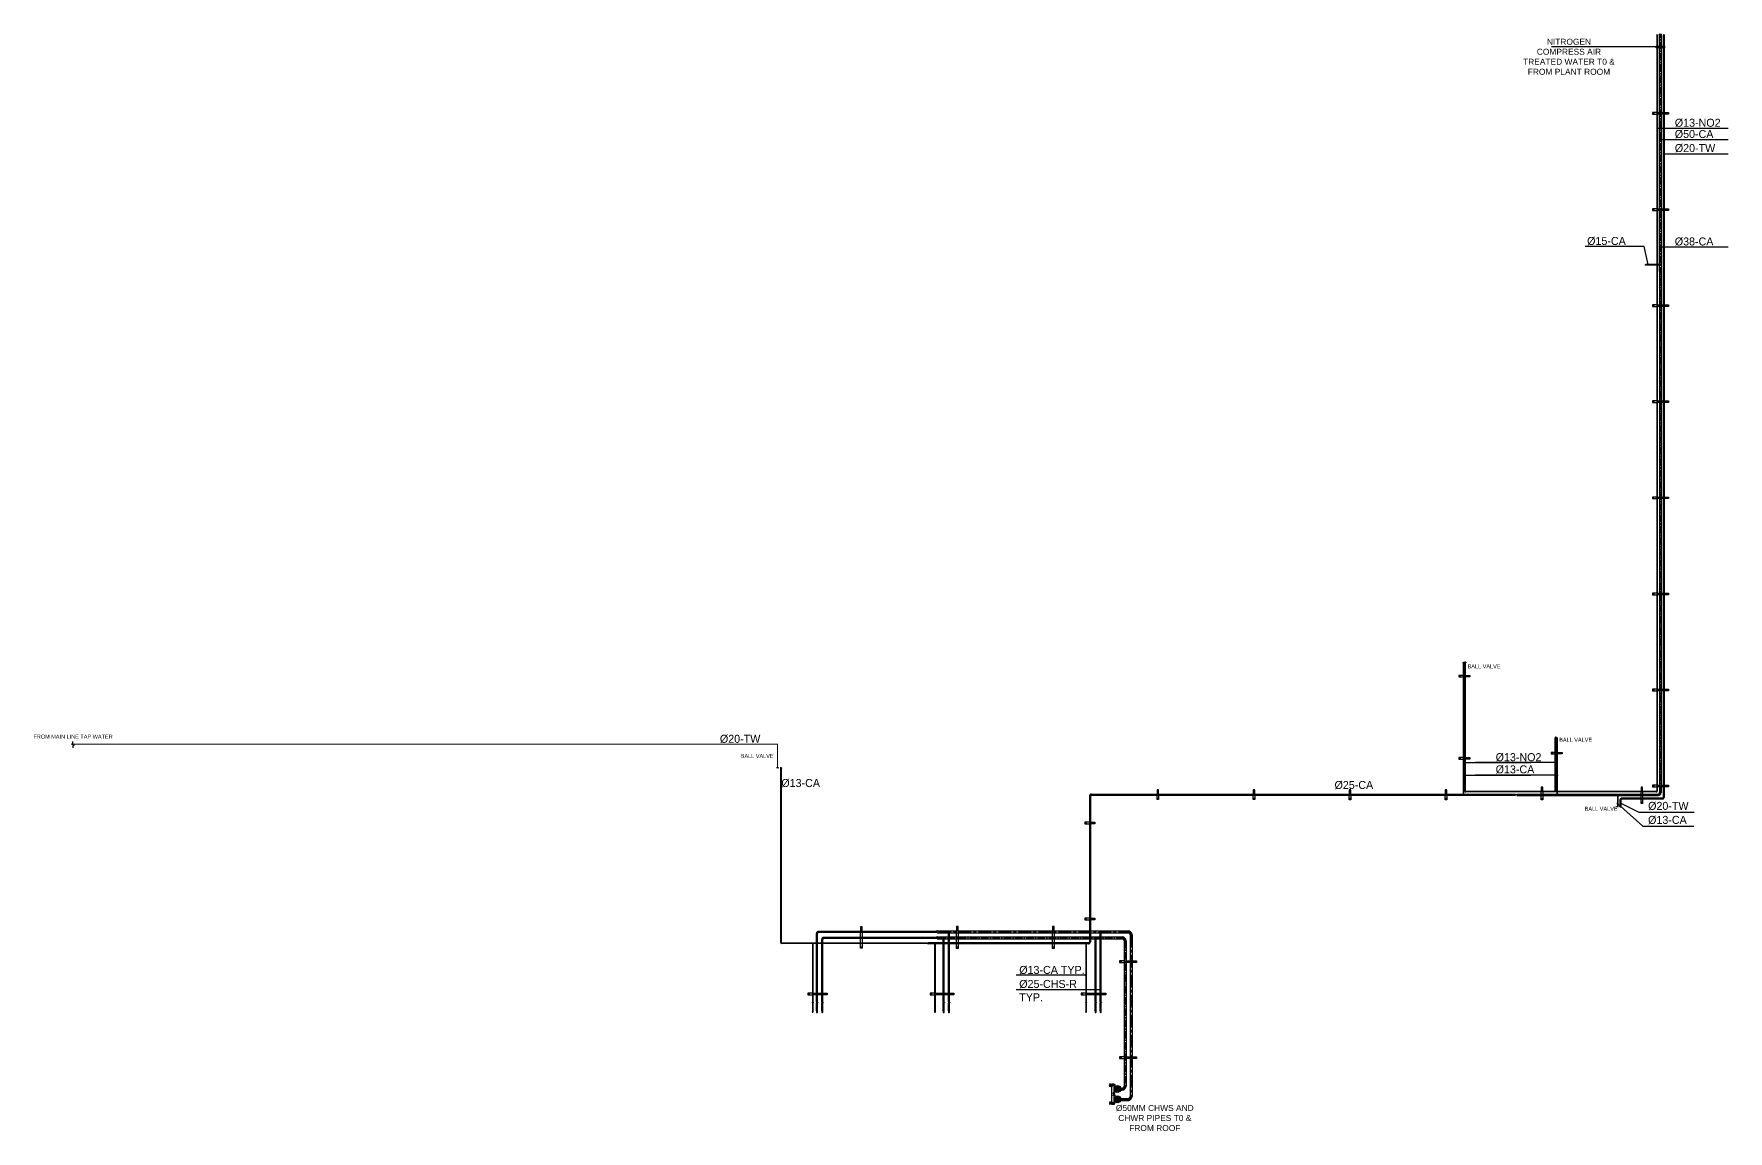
# Model space of a CAD drawing. Header units: millimetres. Extents: x -1842 to 244625, y -263378 to 66870.
# Drawn here: x -1842 to 40495, y 39468 to 66870 of the extents above; entities that cross this region are included whole.
import ezdxf

# ---------------------------------------------------------------- set-up
doc = ezdxf.new("R2010")
doc.units = ezdxf.units.MM
doc.header["$LTSCALE"] = 250
doc.header["$MEASUREMENT"] = 0
for name, pattern in [('CENTER', [2, 1.25, -0.25, 0.25, -0.25]), ('CENTER2', [1.125, 0.75, -0.125, 0.125, -0.125]), ('PAI Hidden', [0.058594, 0.035156, -0.023438])]:
    doc.linetypes.add(name, pattern=pattern)
for name, color, linetype in [('AC-TEXT', 2, 'Continuous'), ('EQ', 4, 'Continuous'), ('SA-CHWR', 202, 'Continuous'), ('SA-CHWS', 170, 'Continuous'), ('SA-COMPRESS AIR', 5, 'Continuous'), ('SA-HANGER', 3, 'Continuous'), ('SA-NITROGEN', 2, 'Continuous'), ('SA-TAP WATER', 94, 'Continuous')]:
    doc.layers.add(name, color=color, linetype=linetype)
for name, color, linetype, lineweight in [('PIPE HANGER', 1, 'Continuous', 5), ('SA-CWR', 202, 'Continuous', 5), ('SA-CWS', 5, 'Continuous', 5), ('SA-HANGERS', 1, 'Continuous', 30)]:
    doc.layers.add(name, color=color, linetype=linetype, lineweight=lineweight)
doc.styles.add('ARIAL', font='arial.ttf')
doc.styles.add('H St Bt', font='stylu.ttf')
doc.dimstyles.new('SMZ_DIMENSION_', dxfattribs={"dimtxt": 15, "dimasz": 10, "dimexe": 8, "dimexo": 8, "dimgap": 8, "dimtad": 0, "dimdec": 0, "dimzin": 3, "dimdsep": 46, "dimlunit": 4, "dimtxsty": 'H St Bt', "dimblk": 'ARCHTICK', "dimcen": 0, "dimdle": 8, "dimclrd": 248, "dimclre": 248, "dimclrt": 3, "dimadec": 0, "dimazin": 0, "dimtfac": 1, "dimtdec": 0, "dimtofl": 0, "dimtmove": 2, "dimatfit": 3, "dimldrblk": 'ARCHTICK', "dimfxl": 8, "dimtolj": 1, "dimtzin": 1, "dimarcsym": 0})

# ---------------------------------------------------------------- blocks, each defined once
blk = doc.blocks.new('A$C4D8B2E37')
blk.add_hatch(color=0).paths.add_polyline_path([(6, -50, 0.381699), (50, 0, 0.414214), (0, 50, 0.922493), (0, 0, -0.945382)])
at = {"color": 0}
blk.add_circle((0, 0), 50, dxfattribs=at)
blk.add_arc((0, 0), 50, 135, 45, dxfattribs=at)
blk.add_arc((0, 0), 50, 135, 45, dxfattribs=at)
blk = doc.blocks.new('A$C158A48A3')
at = {"layer": 'AC-TEXT'}
for p, q in [((-6, 10), (-6, 7)), ((-6, 10), (6, 10)), ((-4, 12), (4, 12)), ((-3, 10), (-3, 7)), ((-3, 10), (-3, 10)), ((3, 10), (3, 7)), ((3, 10), (3, 10)), ((6, 10), (6, 7)), ((-6, -5), (-6, -2)), ((-6, -5), (6, -5)), ((-4, -7), (4, -7)), ((-3, -5), (-3, -2)), ((-3, -5), (-3, -5)), ((3, -5), (3, -2)), ((3, -5), (3, -5)), ((6, -5), (6, -2))]:
    blk.add_line(p, q, dxfattribs=at)
for points in [[(-7, 7), (7, 7), (7, 5), (-7, 5)], [(-7, -2), (7, -2), (7, 0), (-7, 0)]]:
    blk.add_lwpolyline(points, close=True, dxfattribs=at)
for centre, radius, start, end in [((-4, 10), 1.45, 6.7329, 173.2671), ((0, 8), 3.89, 42.075, 137.925), ((4, 10), 1.45, 6.7329, 173.2671), ((-4, -5), 1.45, 186.7329, 353.2671), ((0, -3), 3.89, 222.075, 317.925), ((4, -5), 1.45, 186.7329, 353.2671)]:
    blk.add_arc(centre, radius, start, end, dxfattribs=at)
at = {"layer": 'EQ', "color": 2}
for p, q in [((-4, 5), (-4, -11)), ((4, 5), (4, -11)), ((-4, -11), (-3, -12)), ((-4, -11), (4, -11)), ((-3, -12), (3, -12)), ((4, -11), (3, -12))]:
    blk.add_line(p, q, dxfattribs=at)
blk = doc.blocks.new('*U5')
at = {"layer": 'SA-CHWS', "color": 0, "linetype": 'CENTER', "transparency": 16777216}
blk.add_line((-141, 0), (141, 0), dxfattribs=at)
blk = doc.blocks.new('*U6')
at = {"layer": 'SA-CHWS', "color": 0, "linetype": 'CENTER', "transparency": 16777216}
blk.add_line((0, 2017), (0, -2017), dxfattribs=at)
blk = doc.blocks.new('*U7')
at = {"layer": 'SA-CHWS', "color": 0, "linetype": 'CENTER', "transparency": 16777216}
blk.add_line((-1358, 0), (6380, 0), dxfattribs=at)
blk = doc.blocks.new('*U8')
at = {"layer": 'SA-CHWR', "color": 0, "linetype": 'CENTER2', "transparency": 16777216}
blk.add_line((-58, 0), (58, 0), dxfattribs=at)
blk = doc.blocks.new('*U9')
at = {"layer": 'SA-CHWR', "color": 0, "linetype": 'CENTER2', "transparency": 16777216}
blk.add_line((0, 1813), (0, -1813), dxfattribs=at)
blk = doc.blocks.new('*U10')
at = {"layer": 'SA-CHWR', "color": 0, "linetype": 'CENTER2', "transparency": 16777216}
blk.add_line((-1230, 0), (6230, 0), dxfattribs=at)
blk = doc.blocks.new('*U11')
at = {"layer": 'SA-CHWR', "color": 0, "transparency": 16777216}
blk.add_line((0, -108), (0, 1732), dxfattribs=at)
blk = doc.blocks.new('*U12')
at = {"layer": 'SA-CHWS', "color": 0, "linetype": 'CENTER2', "transparency": 16777216}
blk.add_line((0, -101), (0, 1875), dxfattribs=at)
blk = doc.blocks.new('*U13')
at = {"layer": 'SA-CHWR', "color": 0, "linetype": 'CENTER', "transparency": 16777216}
blk.add_line((0, -108), (0, 1732), dxfattribs=at)
blk = doc.blocks.new('*U14')
at = {"layer": 'SA-CHWS', "color": 0, "linetype": 'CENTER2', "transparency": 16777216}
blk.add_line((0, -101), (0, 1875), dxfattribs=at)
blk = doc.blocks.new('*U15')
at = {"layer": 'SA-CHWR', "color": 0, "transparency": 16777216}
blk.add_line((0, -108), (0, 1695), dxfattribs=at)
blk = doc.blocks.new('*U16')
at = {"layer": 'SA-CHWS', "color": 0, "transparency": 16777216}
blk.add_line((0, -101), (0, 1837), dxfattribs=at)
blk = doc.blocks.new('*U17')
at = {"layer": 'SA-NITROGEN', "color": 0, "linetype": 'CENTER2', "transparency": 16777216}
blk.add_line((0, 8997), (0, -9883), dxfattribs=at)
blk = doc.blocks.new('*U18')
at = {"layer": 'SA-TAP WATER', "color": 0, "transparency": 16777216}
blk.add_line((0, -10046), (0, 8997), dxfattribs=at)
blk = doc.blocks.new('*U20')
at = {"layer": 'SA-CHWS', "color": 0, "linetype": 'CENTER2', "transparency": 16777216}
blk.add_line((103, 0), (-261, 0), dxfattribs=at)
blk = doc.blocks.new('*U21')
at = {"layer": 'SA-CHWS', "color": 0, "linetype": 'CENTER2', "transparency": 16777216}
blk.add_line((8787, -1), (-5375, 1), dxfattribs=at)
blk = doc.blocks.new('*U22')
at = {"layer": 'SA-CHWS', "color": 0, "linetype": 'CENTER2', "transparency": 16777216}
blk.add_line((0, 684), (0, 376), dxfattribs=at)
blk = doc.blocks.new('*U23')
at = {"layer": 'SA-CHWS', "color": 0, "linetype": 'CENTER2', "transparency": 16777216}
blk.add_line((0, -187), (0, 1216), dxfattribs=at)
blk = doc.blocks.new('*U24')
at = {"layer": 'SA-NITROGEN', "color": 0, "transparency": 16777216}
blk.add_line((0, -187), (0, 1118), dxfattribs=at)
blk = doc.blocks.new('*U25')
at = {"layer": 'SA-NITROGEN', "color": 0, "linetype": 'CENTER2', "transparency": 16777216}
blk.add_line((0, -251), (0, 2950), dxfattribs=at)
blk = doc.blocks.new('*U32')
at = {"color": 3}
blk.add_line((7.2, 1.6), (7.2, 0.1), dxfattribs=at)
for points in [[(0, 1.6), (-4.4, 1.6), (-4.4, 0), (0, 0)], [(7.2, 1.6), (11.6, 1.6), (11.6, 0), (7.2, 0)]]:
    blk.add_lwpolyline(points, dxfattribs=at)
at = {"color": 8, "linetype": 'PAI Hidden', "ltscale": 5}
for points in [[(0, 1.6), (7.2, 1.6)], [(7.2, 0), (0, 0)]]:
    blk.add_lwpolyline(points, dxfattribs=at)
at = {"color": 3}
for centre in [(-3.2, 0.8), (10.4, 0.8)]:
    blk.add_circle(centre, 0.197, dxfattribs=at)
at = {"layer": 'Defpoints', "color": 3}
for p, q in [((0, 1.6), (0, 0)), ((7.2, 1.6), (7.2, 0))]:
    blk.add_line(p, q, dxfattribs=at)
blk = doc.blocks.new('*U34')
at = {"color": 3}
blk.add_line((7.5, 1.6), (7.5, 0.1), dxfattribs=at)
for points in [[(0, 1.6), (-4.4, 1.6), (-4.4, 0), (0, 0)], [(7.5, 1.6), (11.9, 1.6), (11.9, 0), (7.5, 0)]]:
    blk.add_lwpolyline(points, dxfattribs=at)
at = {"color": 8, "linetype": 'PAI Hidden', "ltscale": 5}
for points in [[(0, 1.6), (7.5, 1.6)], [(7.5, 0), (0, 0)]]:
    blk.add_lwpolyline(points, dxfattribs=at)
at = {"color": 3}
for centre in [(-3.2, 0.8), (10.7, 0.8)]:
    blk.add_circle(centre, 0.197, dxfattribs=at)
at = {"layer": 'Defpoints', "color": 3}
for p, q in [((0, 1.6), (0, 0)), ((7.5, 1.6), (7.5, 0))]:
    blk.add_line(p, q, dxfattribs=at)
blk = doc.blocks.new('*U35')
at = {"color": 3}
blk.add_line((3.9, 1.6), (3.9, 0.1), dxfattribs=at)
for points in [[(0, 1.6), (-4.4, 1.6), (-4.4, 0), (0, 0)], [(3.9, 1.6), (8.3, 1.6), (8.3, 0), (3.9, 0)]]:
    blk.add_lwpolyline(points, dxfattribs=at)
at = {"color": 8, "linetype": 'PAI Hidden', "ltscale": 5}
for points in [[(0, 1.6), (3.9, 1.6)], [(3.9, 0), (0, 0)]]:
    blk.add_lwpolyline(points, dxfattribs=at)
at = {"color": 3}
for centre in [(-3.2, 0.8), (7.1, 0.8)]:
    blk.add_circle(centre, 0.197, dxfattribs=at)
at = {"layer": 'Defpoints', "color": 3}
for p, q in [((0, 1.6), (0, 0)), ((3.9, 1.6), (3.9, 0))]:
    blk.add_line(p, q, dxfattribs=at)
blk = doc.blocks.new('*U45')
at = {"color": 3}
blk.add_line((1, 1.6), (1, 0.1), dxfattribs=at)
for points in [[(0, 1.6), (-4.4, 1.6), (-4.4, 0), (0, 0)], [(1, 1.6), (5.4, 1.6), (5.4, 0), (1, 0)]]:
    blk.add_lwpolyline(points, dxfattribs=at)
at = {"color": 8, "linetype": 'PAI Hidden', "ltscale": 5}
for points in [[(0, 1.6), (1, 1.6)], [(1, 0), (0, 0)]]:
    blk.add_lwpolyline(points, dxfattribs=at)
at = {"color": 3}
for centre in [(-3.2, 0.8), (4.2, 0.8)]:
    blk.add_circle(centre, 0.197, dxfattribs=at)
at = {"layer": 'Defpoints', "color": 3}
for p, q in [((0, 1.6), (0, 0)), ((1, 1.6), (1, 0))]:
    blk.add_line(p, q, dxfattribs=at)
blk = doc.blocks.new('*U44')
at = {"color": 3}
blk.add_line((1, 1.6), (1, 0.1), dxfattribs=at)
for points in [[(0, 1.6), (-4.4, 1.6), (-4.4, 0), (0, 0)], [(1, 1.6), (5.4, 1.6), (5.4, 0), (1, 0)]]:
    blk.add_lwpolyline(points, dxfattribs=at)
at = {"color": 8, "linetype": 'PAI Hidden', "ltscale": 5}
for points in [[(0, 1.6), (1, 1.6)], [(1, 0), (0, 0)]]:
    blk.add_lwpolyline(points, dxfattribs=at)
at = {"color": 3}
for centre in [(-3.2, 0.8), (4.2, 0.8)]:
    blk.add_circle(centre, 0.197, dxfattribs=at)
at = {"layer": 'Defpoints', "color": 3}
for p, q in [((0, 1.6), (0, 0)), ((1, 1.6), (1, 0))]:
    blk.add_line(p, q, dxfattribs=at)
blk = doc.blocks.new('*U36')
at = {"color": 3}
blk.add_line((1, 1.6), (1, 0.1), dxfattribs=at)
for points in [[(0, 1.6), (-4.4, 1.6), (-4.4, 0), (0, 0)], [(1, 1.6), (5.4, 1.6), (5.4, 0), (1, 0)]]:
    blk.add_lwpolyline(points, dxfattribs=at)
at = {"color": 8, "linetype": 'PAI Hidden', "ltscale": 5}
for points in [[(0, 1.6), (1, 1.6)], [(1, 0), (0, 0)]]:
    blk.add_lwpolyline(points, dxfattribs=at)
at = {"color": 3}
for centre in [(-3.2, 0.8), (4.2, 0.8)]:
    blk.add_circle(centre, 0.197, dxfattribs=at)
at = {"layer": 'Defpoints', "color": 3}
for p, q in [((0, 1.6), (0, 0)), ((1, 1.6), (1, 0))]:
    blk.add_line(p, q, dxfattribs=at)
blk = doc.blocks.new('*U37')
at = {"color": 3}
blk.add_line((15.3, 1.6), (15.3, 0.1), dxfattribs=at)
for points in [[(0, 1.6), (-4.4, 1.6), (-4.4, 0), (0, 0)], [(15.3, 1.6), (19.7, 1.6), (19.7, 0), (15.3, 0)]]:
    blk.add_lwpolyline(points, dxfattribs=at)
at = {"color": 8, "linetype": 'PAI Hidden', "ltscale": 5}
for points in [[(0, 1.6), (15.3, 1.6)], [(15.3, 0), (0, 0)]]:
    blk.add_lwpolyline(points, dxfattribs=at)
at = {"color": 3}
for centre in [(-3.2, 0.8), (18.5, 0.8)]:
    blk.add_circle(centre, 0.197, dxfattribs=at)
at = {"layer": 'Defpoints', "color": 3}
for p, q in [((0, 1.6), (0, 0)), ((15.3, 1.6), (15.3, 0))]:
    blk.add_line(p, q, dxfattribs=at)
blk = doc.blocks.new('*U38')
at = {"color": 3}
blk.add_line((7.9, 1.6), (7.9, 0.1), dxfattribs=at)
for points in [[(0, 1.6), (-4.4, 1.6), (-4.4, 0), (0, 0)], [(7.9, 1.6), (12.3, 1.6), (12.3, 0), (7.9, 0)]]:
    blk.add_lwpolyline(points, dxfattribs=at)
at = {"color": 8, "linetype": 'PAI Hidden', "ltscale": 5}
for points in [[(0, 1.6), (7.9, 1.6)], [(7.9, 0), (0, 0)]]:
    blk.add_lwpolyline(points, dxfattribs=at)
at = {"color": 3}
for centre in [(-3.2, 0.8), (11.1, 0.8)]:
    blk.add_circle(centre, 0.197, dxfattribs=at)
at = {"layer": 'Defpoints', "color": 3}
for p, q in [((0, 1.6), (0, 0)), ((7.9, 1.6), (7.9, 0))]:
    blk.add_line(p, q, dxfattribs=at)
blk = doc.blocks.new('*U39')
at = {"color": 3}
blk.add_line((12.8, 1.6), (12.8, 0.1), dxfattribs=at)
for points in [[(0, 1.6), (-4.4, 1.6), (-4.4, 0), (0, 0)], [(12.8, 1.6), (17.2, 1.6), (17.2, 0), (12.8, 0)]]:
    blk.add_lwpolyline(points, dxfattribs=at)
at = {"color": 8, "linetype": 'PAI Hidden', "ltscale": 5}
for points in [[(0, 1.6), (12.8, 1.6)], [(12.8, 0), (0, 0)]]:
    blk.add_lwpolyline(points, dxfattribs=at)
at = {"color": 3}
for centre in [(-3.2, 0.8), (16, 0.8)]:
    blk.add_circle(centre, 0.197, dxfattribs=at)
at = {"layer": 'Defpoints', "color": 3}
for p, q in [((0, 1.6), (0, 0)), ((12.8, 1.6), (12.8, 0))]:
    blk.add_line(p, q, dxfattribs=at)
blk = doc.blocks.new('*U40')
at = {"color": 3}
blk.add_line((12.1, 1.6), (12.1, 0.1), dxfattribs=at)
for points in [[(0, 1.6), (-4.4, 1.6), (-4.4, 0), (0, 0)], [(12.1, 1.6), (16.5, 1.6), (16.5, 0), (12.1, 0)]]:
    blk.add_lwpolyline(points, dxfattribs=at)
at = {"color": 8, "linetype": 'PAI Hidden', "ltscale": 5}
for points in [[(0, 1.6), (12.1, 1.6)], [(12.1, 0), (0, 0)]]:
    blk.add_lwpolyline(points, dxfattribs=at)
at = {"color": 3}
for centre in [(-3.2, 0.8), (15.3, 0.8)]:
    blk.add_circle(centre, 0.197, dxfattribs=at)
at = {"layer": 'Defpoints', "color": 3}
for p, q in [((0, 1.6), (0, 0)), ((12.1, 1.6), (12.1, 0))]:
    blk.add_line(p, q, dxfattribs=at)
blk = doc.blocks.new('*U42')
at = {"color": 3}
blk.add_line((14.6, 1.6), (14.6, 0.1), dxfattribs=at)
for points in [[(0, 1.6), (-4.4, 1.6), (-4.4, 0), (0, 0)], [(14.6, 1.6), (19, 1.6), (19, 0), (14.6, 0)]]:
    blk.add_lwpolyline(points, dxfattribs=at)
at = {"color": 8, "linetype": 'PAI Hidden', "ltscale": 5}
for points in [[(0, 1.6), (14.6, 1.6)], [(14.6, 0), (0, 0)]]:
    blk.add_lwpolyline(points, dxfattribs=at)
at = {"color": 3}
for centre in [(-3.2, 0.8), (17.8, 0.8)]:
    blk.add_circle(centre, 0.197, dxfattribs=at)
at = {"layer": 'Defpoints', "color": 3}
for p, q in [((0, 1.6), (0, 0)), ((14.6, 1.6), (14.6, 0))]:
    blk.add_line(p, q, dxfattribs=at)
blk = doc.blocks.new('*U41')
at = {"color": 3}
blk.add_line((10.2, 1.6), (10.2, 0.1), dxfattribs=at)
for points in [[(0, 1.6), (-4.4, 1.6), (-4.4, 0), (0, 0)], [(10.2, 1.6), (14.6, 1.6), (14.6, 0), (10.2, 0)]]:
    blk.add_lwpolyline(points, dxfattribs=at)
at = {"color": 8, "linetype": 'PAI Hidden', "ltscale": 5}
for points in [[(0, 1.6), (10.2, 1.6)], [(10.2, 0), (0, 0)]]:
    blk.add_lwpolyline(points, dxfattribs=at)
at = {"color": 3}
for centre in [(-3.2, 0.8), (13.4, 0.8)]:
    blk.add_circle(centre, 0.197, dxfattribs=at)
at = {"layer": 'Defpoints', "color": 3}
for p, q in [((0, 1.6), (0, 0)), ((10.2, 1.6), (10.2, 0))]:
    blk.add_line(p, q, dxfattribs=at)
blk = doc.blocks.new('*U43')
at = {"color": 3}
blk.add_line((1.9, 1.6), (1.9, 0.1), dxfattribs=at)
for points in [[(0, 1.6), (-4.4, 1.6), (-4.4, 0), (0, 0)], [(1.9, 1.6), (6.3, 1.6), (6.3, 0), (1.9, 0)]]:
    blk.add_lwpolyline(points, dxfattribs=at)
at = {"color": 8, "linetype": 'PAI Hidden', "ltscale": 5}
for points in [[(0, 1.6), (1.9, 1.6)], [(1.9, 0), (0, 0)]]:
    blk.add_lwpolyline(points, dxfattribs=at)
at = {"color": 3}
for centre in [(-3.2, 0.8), (5.1, 0.8)]:
    blk.add_circle(centre, 0.197, dxfattribs=at)
at = {"layer": 'Defpoints', "color": 3}
for p, q in [((0, 1.6), (0, 0)), ((1.9, 1.6), (1.9, 0))]:
    blk.add_line(p, q, dxfattribs=at)

msp = doc.modelspace()

# ---------------------------------------------------------------- hatches: boundary and pattern name
at = {"layer": 'SA-CWR'}
h = msp.add_hatch(dxfattribs=at)
h.set_pattern_fill('ANSI31', color=8, scale=7.820436, angle=270, style=0)
h.set_pattern_definition([(315, (2723309.17, -11481929.752), (17.55737856, 17.55737856), [])])
edge = h.paths.add_edge_path()
edge.add_line((25238, 40286), (25238, 40349))
edge.add_arc((25238, 40261), 87.6, 450, 630.0133)
edge.add_line((25238, 40174), (25238, 40236))
edge.add_arc((25238, 40261), 25.1, 90.0727, 269.8497, ccw=False)
edge = h.paths.add_edge_path()
edge.add_line((25238, 40349), (25238, 40286))
edge.add_arc((25238, 40261), 25.1, 269.9952, 449.9272, ccw=False)
edge.add_line((25238, 40236), (25238, 40174))
edge.add_arc((25238, 40261), 87.6, 270.0133, 450)
at = {"layer": 'SA-CWS'}
h = msp.add_hatch(dxfattribs=at)
h.set_pattern_fill('ANSI31', color=8, scale=7.820436, angle=270, style=0)
h.set_pattern_definition([(315, (2723309.19, -11481672.146), (17.55737856, 17.55737856), [])])
edge = h.paths.add_edge_path()
edge.add_line((25238, 40544), (25238, 40606))
edge.add_arc((25238, 40519), 87.6, 450, 630.0133)
edge.add_line((25238, 40431), (25238, 40494))
edge.add_arc((25238, 40519), 25.1, 90.0727, 269.8497, ccw=False)
edge = h.paths.add_edge_path()
edge.add_line((25238, 40606), (25238, 40544))
edge.add_arc((25238, 40519), 25.1, 269.9952, 449.9272, ccw=False)
edge.add_line((25238, 40494), (25238, 40431))
edge.add_arc((25238, 40519), 87.6, 270.0133, 450)

# ---------------------------------------------------------------- linework, layer by layer
at = {"layer": 'PIPE HANGER', "color": 1, "const_width": 8.34}
for points in [[(25238, 40603), (25151, 40603), (25151, 40646)], [(25238, 40434), (25151, 40434), (25151, 40388)], [(25238, 40346), (25151, 40346), (25151, 40388)], [(25238, 40177), (25151, 40177), (25151, 40134)]]:
    msp.add_lwpolyline(points, dxfattribs=at)
for points in [[(25238, 40603, -0.999447), (25238, 40434, -0.000001)], [(25238, 40177, 0.999447), (25238, 40346, 0.000001)]]:
    msp.add_lwpolyline(points, format="xyb", dxfattribs=at)
at = {"layer": 'PIPE HANGER', "color": 1}
msp.add_arc((25238, 40261), 84.5, 269.9998, 90, dxfattribs=at)
at = {"layer": 'SA-CHWR'}
for p, q in [((17845, 42695), (17845, 44257)), ((17870, 44257), (17845, 44257)), ((17870, 42695), (17870, 44257)), ((20680, 44307), (17895, 44307)), ((17895, 44282), (17895, 44307)), ((20680, 44282), (17895, 44282)), ((20730, 44319), (20680, 44307)), ((20680, 44282), (20680, 44307)), ((20730, 44269), (20680, 44282)), ((20730, 44319), (25352, 44319)), ((20730, 44269), (20730, 44319)), ((20730, 44269), (25352, 44269)), ((20880, 43370), (20880, 44294)), ((20880, 44257), (20905, 44257)), ((20905, 42695), (20905, 44294)), ((24675, 43370), (24675, 44294)), ((24675, 44257), (24700, 44257)), ((24700, 42695), (24700, 44294)), ((25352, 44269), (25352, 44319)), ((25402, 44219), (25402, 40594)), ((25402, 44219), (25452, 44219)), ((25452, 44219), (25452, 40594)), ((17845, 43309), (17845, 43370)), ((17845, 42695), (17845, 43309)), ((20880, 43309), (20880, 43370)), ((20880, 42695), (20880, 43309)), ((24675, 43309), (24675, 43370)), ((24675, 42695), (24675, 43309)), ((17845, 42695), (17870, 42695)), ((17845, 42695), (17854, 42686)), ((17854, 42679), (17845, 42670)), ((17845, 42468), (17845, 42670)), ((17845, 42670), (17870, 42670)), ((17845, 42468), (17870, 42468)), ((17845, 42468), (17845, 42440)), ((17870, 42468), (17845, 42468)), ((17858, 42682), (17878, 42682)), ((17870, 42695), (17861, 42686)), ((17861, 42679), (17870, 42670)), ((17870, 42468), (17870, 42670)), ((17870, 42440), (17870, 42468)), ((17878, 42682), (17878, 42673)), ((20880, 42695), (20905, 42695)), ((20880, 42695), (20889, 42686)), ((20889, 42679), (20880, 42670)), ((20880, 42468), (20880, 42670)), ((20880, 42670), (20905, 42670)), ((20880, 42468), (20880, 42440)), ((20905, 42468), (20880, 42468)), ((20893, 42682), (20913, 42682)), ((20905, 42695), (20896, 42686)), ((20896, 42679), (20905, 42670)), ((20905, 42440), (20905, 42670)), ((20913, 42682), (20913, 42673)), ((24675, 42695), (24700, 42695)), ((24675, 42695), (24684, 42686)), ((24684, 42679), (24675, 42670)), ((24675, 42468), (24675, 42670)), ((24675, 42670), (24700, 42670)), ((24675, 42468), (24675, 42440)), ((24700, 42468), (24675, 42468)), ((24687, 42682), (24707, 42682)), ((24700, 42695), (24691, 42686)), ((24691, 42679), (24700, 42670)), ((24700, 42440), (24700, 42670)), ((24707, 42682), (24707, 42673)), ((25238, 40544), (25352, 40544)), ((25238, 40494), (25352, 40494)), ((25352, 40544), (25352, 40494)), ((25402, 40594), (25452, 40594))]:
    msp.add_line(p, q, dxfattribs=at)
for centre in [(17858, 42682), (20893, 42682), (24687, 42682)]:
    msp.add_circle(centre, 4.97, dxfattribs=at)
for centre, radius, start, end in [((17895, 44257), 50, 90, 180), ((17895, 44257), 37.5, 90, 180), ((17895, 44257), 25, 90, 180), ((20893, 44294), 12.5, 0, 180), ((24687, 44294), 12.5, 0, 180), ((25352, 44219), 100, 0, 90), ((25352, 44219), 50, 0, 90), ((17858, 42440), 12.5, 0, 180), ((17858, 42440), 12.5, 0, 180), ((17858, 42440), 12.5, 180, 270), ((17858, 42440), 12.5, 180, 0), ((17858, 42440), 12.5, 270, 0), ((20893, 42440), 12.5, 0, 180), ((20893, 42440), 12.5, 0, 180), ((20893, 42440), 12.5, 180, 270), ((20893, 42440), 12.5, 180, 0), ((20893, 42440), 12.5, 270, 0), ((24687, 42440), 12.5, 0, 180), ((24687, 42440), 12.5, 0, 180), ((24687, 42440), 12.5, 180, 270), ((24687, 42440), 12.5, 180, 0), ((24687, 42440), 12.5, 270, 0), ((25352, 40594), 50, 270, 0), ((25352, 40594), 100, 270, 0)]:
    msp.add_arc(centre, radius, start, end, dxfattribs=at)
at = {"layer": 'SA-CHWR', "linetype": 'CENTER2'}
for centre, start, end in [((25352, 44219), 0, 90), ((25352, 40594), 270, 0)]:
    msp.add_arc(centre, 75, start, end, dxfattribs=at)
at = {"layer": 'SA-CHWS', "linetype": 'CENTER2'}
for p, q in [((38801, 47923), (38804, 66843)), ((24546, 47833), (24546, 44194))]:
    msp.add_line(p, q, dxfattribs=at)
at = {"layer": 'SA-CHWS'}
for p, q in [((38575, 61091), (38575, 61116)), ((38575, 61116), (38584, 61107)), ((38575, 61091), (38584, 61100)), ((38587, 61103), (38587, 61123)), ((38587, 61123), (38596, 61123)), ((38591, 61107), (38600, 61116)), ((38591, 61100), (38600, 61091)), ((38600, 61091), (38600, 61116)), ((20680, 44457), (17764, 44457)), ((20730, 44469), (20680, 44457)), ((20680, 44432), (20680, 44457)), ((20730, 44469), (25502, 44469)), ((20730, 44419), (20730, 44469)), ((25502, 44419), (25502, 44469)), ((17714, 42695), (17714, 44407)), ((17739, 42695), (17739, 44407)), ((20680, 44432), (17764, 44432)), ((20730, 44419), (20680, 44432)), ((20730, 44419), (25503, 44419)), ((21011, 43370), (21011, 44444)), ((21011, 44407), (21036, 44407)), ((21036, 42695), (21036, 44444)), ((24806, 43370), (24806, 44444)), ((24806, 44407), (24831, 44407)), ((24831, 42695), (24831, 44444)), ((25552, 44369), (25552, 40336)), ((25552, 44369), (25602, 44369)), ((25602, 44369), (25602, 40336)), ((17714, 43309), (17714, 43370)), ((17714, 42695), (17714, 43309)), ((21011, 43309), (21011, 43370)), ((21011, 42695), (21011, 43309)), ((24806, 43309), (24806, 43370)), ((24806, 42695), (24806, 43309)), ((17714, 42695), (17739, 42695)), ((17714, 42695), (17723, 42686)), ((17723, 42679), (17714, 42670)), ((17714, 42468), (17714, 42670)), ((17714, 42670), (17739, 42670)), ((17714, 42468), (17714, 42440)), ((17739, 42468), (17714, 42468)), ((17727, 42682), (17747, 42682)), ((17739, 42695), (17730, 42686)), ((17730, 42679), (17739, 42670)), ((17739, 42440), (17739, 42670)), ((17747, 42682), (17747, 42673)), ((21011, 42695), (21036, 42695)), ((21011, 42695), (21020, 42686)), ((21020, 42679), (21011, 42670)), ((21011, 42468), (21011, 42670)), ((21011, 42670), (21036, 42670)), ((21011, 42468), (21036, 42468)), ((21011, 42468), (21011, 42440)), ((21036, 42468), (21011, 42468)), ((21023, 42682), (21043, 42682)), ((21036, 42695), (21027, 42686)), ((21027, 42679), (21036, 42670)), ((21036, 42468), (21036, 42670)), ((21036, 42440), (21036, 42468)), ((21043, 42682), (21043, 42673)), ((24806, 42695), (24831, 42695)), ((24806, 42695), (24815, 42686)), ((24815, 42679), (24806, 42670)), ((24806, 42468), (24806, 42670)), ((24806, 42670), (24831, 42670)), ((24806, 42468), (24831, 42468)), ((24806, 42468), (24806, 42440)), ((24831, 42468), (24806, 42468)), ((24818, 42682), (24838, 42682)), ((24831, 42695), (24822, 42686)), ((24822, 42679), (24831, 42670)), ((24831, 42468), (24831, 42670)), ((24831, 42440), (24831, 42468)), ((24838, 42682), (24838, 42673)), ((25238, 40286), (25521, 40286)), ((25238, 40236), (25518, 40236)), ((25502, 40286), (25502, 40236)), ((25552, 40336), (25602, 40336))]:
    msp.add_line(p, q, dxfattribs=at)
for centre in [(38587, 61103), (17727, 42682), (21023, 42682), (24818, 42682)]:
    msp.add_circle(centre, 4.97, dxfattribs=at)
at = {"layer": 'SA-CHWS', "linetype": 'CENTER2'}
for centre, radius, start, end in [((24584, 47833), 37.5, 90, 180), ((38745, 47924), 55.5, 270, 0), ((24509, 44194), 37.5, 270, 0)]:
    msp.add_arc(centre, radius, start, end, dxfattribs=at)
at = {"layer": 'SA-CHWS'}
for centre, radius, start, end in [((17764, 44407), 50, 90, 180), ((21023, 44444), 12.5, 0, 180), ((24818, 44444), 12.5, 0, 180), ((25502, 44369), 100, 0, 90), ((16846, 44176), 26, 180, 270), ((16846, 44176), 19.5, 180, 270), ((16846, 44176), 13, 180, 270), ((17764, 44407), 37.5, 90, 180), ((17764, 44407), 25, 90, 180), ((25502, 44369), 50, 0, 90), ((17727, 42440), 12.5, 0, 180), ((17727, 42440), 12.5, 0, 180), ((17727, 42440), 12.5, 180, 270), ((17727, 42440), 12.5, 180, 0), ((17727, 42440), 12.5, 270, 0), ((21023, 42440), 12.5, 0, 180), ((21023, 42440), 12.5, 0, 180), ((21023, 42440), 12.5, 180, 270), ((21023, 42440), 12.5, 180, 0), ((21023, 42440), 12.5, 270, 0), ((24818, 42440), 12.5, 0, 180), ((24818, 42440), 12.5, 0, 180), ((24818, 42440), 12.5, 180, 270), ((24818, 42440), 12.5, 180, 0), ((24818, 42440), 12.5, 270, 0), ((25502, 40336), 50, 270, 0), ((25502, 40336), 100, 270, 0)]:
    msp.add_arc(centre, radius, start, end, dxfattribs=at)
at = {"layer": 'SA-CHWS', "linetype": 'CENTER'}
for centre, start, end in [((25502, 44369), 0, 90), ((25502, 40336), 270, 0)]:
    msp.add_arc(centre, 75, start, end, dxfattribs=at)
at = {"layer": 'SA-COMPRESS AIR'}
for p, q in [((38698, 66545), (36085, 66545)), ((38776, 66843), (38776, 60953)), ((38826, 66843), (38826, 60953)), ((38575, 61111), (38439, 61111)), ((38575, 61096), (38439, 61096)), ((38803, 61111), (38600, 61111)), ((38803, 61096), (38600, 61096)), ((38776, 60953), (38826, 60953)), ((38776, 60953), (38782, 60903)), ((38782, 60903), (38819, 60903)), ((38782, 60903), (38782, 47923)), ((38826, 60953), (38819, 60903)), ((38819, 60903), (38819, 47923)), ((33881, 47870), (33881, 51171)), ((33894, 47870), (33894, 51171)), ((36208, 49298), (36178, 49298)), ((36208, 49285), (36178, 49285)), ((36208, 49291), (36185, 49291)), ((36208, 49285), (36208, 49298)), ((36221, 48784), (36221, 49272)), ((36221, 49272), (36234, 49272)), ((36234, 48784), (36234, 49272)), ((36221, 48709), (36221, 48828)), ((36221, 47869), (36221, 48696)), ((36234, 48709), (36234, 48828)), ((36234, 47869), (36234, 48696)), ((16820, 44176), (16820, 48546)), ((16820, 48546), (16820, 48546)), ((16826, 44176), (16826, 48539)), ((16833, 48546), (16833, 44176)), ((16833, 48393), (16833, 48546)), ((16833, 48546), (16833, 48546)), ((24584, 47883), (35178, 47881)), ((24584, 47858), (24584, 47883)), ((24584, 47858), (35178, 47856)), ((33737, 47881), (33774, 47887)), ((33737, 47856), (33737, 47881)), ((33737, 47856), (33774, 47850)), ((33774, 47850), (33774, 47887)), ((33894, 47882), (33881, 47882)), ((35215, 47887), (38745, 47887)), ((35215, 47850), (38745, 47850)), ((36234, 47882), (36221, 47882)), ((37730, 47869), (37730, 47574)), ((37743, 47869), (37743, 47574)), ((38745, 47887), (38745, 47850)), ((38782, 47924), (38819, 47924)), ((24559, 47833), (24534, 47833)), ((24534, 47833), (24534, 44194)), ((24559, 47833), (24559, 44194)), ((37730, 47574), (37730, 47574)), ((37743, 47574), (37743, 47574)), ((17764, 44432), (17764, 44457)), ((16833, 44176), (16820, 44176)), ((20491, 44163), (16846, 44163)), ((16846, 44163), (16846, 44150)), ((20516, 44157), (16846, 44157)), ((17604, 44150), (16846, 44150)), ((17604, 44150), (17604, 44163)), ((17611, 44144), (17611, 42683)), ((17611, 44144), (17624, 44144)), ((17617, 44157), (17617, 42683)), ((17624, 44144), (17624, 42683)), ((17630, 44150), (17630, 44163)), ((20491, 44150), (17630, 44150)), ((17739, 44407), (17714, 44407)), ((20491, 44163), (20516, 44169)), ((20491, 44150), (20491, 44163)), ((20491, 44150), (20516, 44144)), ((24509, 44169), (20516, 44169)), ((20516, 44144), (20516, 44169)), ((24509, 44157), (20516, 44157)), ((24509, 44144), (20516, 44144)), ((20666, 44157), (20666, 42683)), ((20666, 44144), (20679, 44144)), ((20672, 44157), (20672, 42683)), ((20679, 44157), (20679, 42683)), ((24441, 44157), (24441, 42683)), ((24441, 44144), (24454, 44144)), ((24447, 44157), (24447, 42683)), ((24454, 44157), (24454, 42683)), ((24509, 44169), (24509, 44144)), ((24534, 44194), (24559, 44194)), ((17611, 42683), (17624, 42683)), ((17611, 42683), (17615, 42678)), ((17615, 42675), (17611, 42670)), ((17611, 42670), (17611, 42440)), ((17611, 42670), (17624, 42670)), ((17611, 42455), (17611, 42440)), ((17624, 42455), (17611, 42455)), ((17617, 42676), (17628, 42676)), ((17617, 42670), (17617, 42440)), ((17624, 42683), (17619, 42678)), ((17619, 42675), (17624, 42670)), ((17624, 42670), (17624, 42440)), ((17628, 42676), (17628, 42672)), ((20666, 42683), (20679, 42683)), ((20666, 42683), (20670, 42678)), ((20670, 42675), (20666, 42670)), ((20666, 42670), (20666, 42440)), ((20666, 42670), (20679, 42670)), ((20666, 42455), (20666, 42440)), ((20679, 42455), (20666, 42455)), ((20672, 42676), (20683, 42676)), ((20672, 42670), (20672, 42440)), ((20679, 42683), (20674, 42678)), ((20674, 42675), (20679, 42670)), ((20679, 42670), (20679, 42440)), ((20683, 42676), (20683, 42672)), ((24441, 42683), (24454, 42683)), ((24441, 42683), (24446, 42678)), ((24446, 42675), (24441, 42670)), ((24441, 42670), (24454, 42670)), ((24441, 42670), (24441, 42440)), ((24441, 42455), (24441, 42440)), ((24454, 42455), (24441, 42455)), ((24447, 42676), (24458, 42676)), ((24447, 42670), (24447, 42440)), ((24454, 42683), (24449, 42678)), ((24449, 42675), (24454, 42670)), ((24454, 42670), (24454, 42440)), ((24458, 42676), (24458, 42672))]:
    msp.add_line(p, q, dxfattribs=at)
at = {"layer": 'SA-COMPRESS AIR', "linetype": 'CENTER'}
msp.add_line((33888, 47875), (33888, 51165), dxfattribs=at)
at = {"layer": 'SA-COMPRESS AIR', "linetype": 'Continuous'}
for p, q in [((-866, 49143), (-900, 49130)), ((-900, 49130), (-831, 49105)), ((-866, 49143), (-866, 49197)), ((-831, 49105), (-866, 49093)), ((-866, 49093), (-866, 49039))]:
    msp.add_line(p, q, dxfattribs=at)
at = {"layer": 'SA-COMPRESS AIR'}
msp.add_lwpolyline([(38698, 66565), (38909, 66565), (38909, 66526), (38698, 66526)], close=True, dxfattribs=at)
at = {"layer": 'SA-COMPRESS AIR', "const_width": 1}
for points in [[(33871, 51174), (33871, 51176), (33878, 51176), (33878, 51171, 0.847994), (33897, 51171), (33897, 51176), (33904, 51176), (33904, 51174)], [(33940, 51174), (33940, 51176), (33933, 51176), (33933, 51171, -0.847994), (33914, 51171), (33914, 51176), (33907, 51176), (33907, 51174)], [(36177, 49308), (36175, 49308), (36175, 49301), (36180, 49301, -0.847994), (36180, 49282), (36175, 49282), (36175, 49275), (36177, 49275)], [(36177, 49239), (36175, 49239), (36175, 49247), (36180, 49246, 0.847994), (36180, 49265), (36175, 49265), (36175, 49272), (36177, 49272)], [(16755, 48542), (16755, 48539), (16750, 48539), (16750, 48552, 0.75142), (16727, 48553), (16727, 48539), (16722, 48539), (16722, 48541)], [(16810, 48543), (16810, 48540), (16817, 48540), (16817, 48546, -0.847994), (16836, 48546), (16836, 48540), (16843, 48540), (16843, 48543)], [(37720, 47577), (37720, 47579), (37727, 47579), (37727, 47574, 0.847994), (37746, 47574), (37746, 47579), (37753, 47579), (37753, 47577)], [(37820, 47578), (37820, 47580), (37814, 47580), (37814, 47567, -0.75142), (37792, 47567), (37792, 47580), (37786, 47580), (37786, 47578)]]:
    msp.add_lwpolyline(points, format="xyb", dxfattribs=at)
at = {"layer": 'SA-COMPRESS AIR'}
for centre, radius in [((38801, 66845), 25), ((38439, 61103), 7.5), ((33888, 51171), 6.5), ((36180, 49291), 6.5), ((16826, 48546), 6.5), ((16826, 48546), 6.5), ((16826, 48546), 6.5), ((33888, 47869), 6.5), ((36227, 47869), 6.5), ((37737, 47869), 6.5), ((37737, 47574), 6.5), ((37737, 47574), 6.5), ((37737, 47574), 6.5), ((17617, 42676), 2.59), ((20672, 42676), 2.59), ((24447, 42676), 2.59)]:
    msp.add_circle(centre, radius, dxfattribs=at)
for centre, radius, start, end in [((38788, 66842), 12.9, 13.5401, 165.3598), ((38813, 66848), 12.9, 194.6402, 346.4599), ((38440, 61099), 3.87, 104.6402, 256.4599), ((38438, 61107), 3.87, 283.5401, 75.3598), ((38803, 61103), 7.58, 269.9912, 89.9912), ((33885, 51170), 3.35, 14.6402, 166.4599), ((33891, 51172), 3.35, 193.5401, 345.3598), ((36177, 49292), 3.35, 194.6402, 346.4599), ((36183, 49291), 3.35, 13.5401, 165.3598), ((36208, 49272), 26, 0, 90), ((36208, 49272), 19.5, 0, 90), ((36208, 49272), 13, 0, 90), ((16823, 48545), 3.35, 13.5401, 165.3598), ((16829, 48547), 3.35, 194.6402, 346.4599), ((24584, 47833), 50, 90, 180), ((24584, 47833), 25, 90, 180), ((38745, 47924), 37, 270, 0), ((38745, 47924), 74, 270, 0), ((37733, 47574), 3.35, 194.6402, 346.4599), ((37740, 47573), 3.35, 13.5401, 165.3598), ((17604, 44144), 6.5, 0, 90), ((17630, 44144), 6.5, 90, 180), ((20672, 44155), 6.61, 10.5684, 169.4316), ((24447, 44155), 6.61, 10.5684, 169.4316), ((24509, 44194), 25, 270, 0), ((24509, 44194), 50, 270, 0), ((17617, 42440), 6.5, 0, 180), ((17617, 42440), 6.5, 0, 180), ((17617, 42440), 6.5, 180, 270), ((17617, 42440), 6.5, 180, 0), ((17617, 42440), 6.5, 270, 0), ((20672, 42440), 6.5, 0, 180), ((20672, 42440), 6.5, 0, 180), ((20672, 42440), 6.5, 180, 270), ((20672, 42440), 6.5, 180, 0), ((20672, 42440), 6.5, 270, 0), ((24447, 42440), 6.5, 0, 180), ((24447, 42440), 6.5, 0, 180), ((24447, 42440), 6.5, 180, 270), ((24447, 42440), 6.5, 180, 0), ((24447, 42440), 6.5, 270, 0)]:
    msp.add_arc(centre, radius, start, end, dxfattribs=at)
at = {"layer": 'SA-CWR', "color": 8}
msp.add_circle((25238, 40261), 87.6, dxfattribs=at)
at = {"layer": 'SA-CWS', "color": 8}
msp.add_circle((25238, 40519), 87.6, dxfattribs=at)
at = {"layer": 'SA-HANGERS'}
for p, q in [((25072, 40621), (25043, 40653)), ((25043, 40653), (25043, 40634)), ((25095, 40621), (25036, 40621)), ((25036, 40608), (25036, 40621)), ((25095, 40608), (25036, 40608)), ((25058, 40621), (25043, 40634)), ((25058, 40608), (25043, 40595)), ((25072, 40608), (25043, 40577)), ((25043, 40577), (25043, 40595)), ((25072, 40608), (25072, 40621)), ((25095, 40624), (25115, 40624)), ((25095, 40606), (25115, 40606)), ((25129, 40621), (25115, 40621)), ((25129, 40608), (25115, 40608)), ((25129, 40608), (25129, 40621)), ((25129, 40621), (25132, 40618)), ((25132, 40618), (25132, 40612)), ((25095, 40174), (25036, 40174)), ((25036, 40174), (25036, 40161)), ((25095, 40161), (25036, 40161)), ((25072, 40174), (25043, 40205)), ((25043, 40205), (25043, 40187)), ((25058, 40174), (25043, 40187)), ((25058, 40161), (25043, 40148)), ((25072, 40161), (25043, 40130)), ((25043, 40130), (25043, 40148)), ((25072, 40174), (25072, 40161)), ((25095, 40177), (25115, 40177)), ((25095, 40159), (25115, 40159)), ((25129, 40174), (25115, 40174)), ((25129, 40161), (25115, 40161)), ((25129, 40174), (25129, 40161)), ((25129, 40174), (25132, 40170)), ((25129, 40161), (25132, 40165)), ((25132, 40165), (25132, 40170))]:
    msp.add_line(p, q, dxfattribs=at)
for points in [[(25145, 40651), (25145, 40132), (25095, 40132), (25095, 40651)], [(25115, 40594), (25115, 40636), (25095, 40636), (25095, 40594)], [(25115, 40188), (25115, 40147), (25095, 40147), (25095, 40188)]]:
    msp.add_lwpolyline(points, close=True, dxfattribs=at)
at = {"layer": 'SA-NITROGEN'}
for p, q in [((38713, 66842), (38713, 47963)), ((38726, 66842), (38726, 47963)), ((33917, 47963), (33917, 51171)), ((33930, 47963), (33930, 51171)), ((36174, 47944), (36174, 49256)), ((36187, 47944), (36187, 49256)), ((33930, 47963), (33917, 47963)), ((38700, 47950), (33943, 47950)), ((33943, 47937), (33943, 47950)), ((38700, 47937), (33943, 47937)), ((36187, 47957), (36174, 47957)), ((38700, 47950), (38700, 47937)), ((38713, 47963), (38726, 47963))]:
    msp.add_line(p, q, dxfattribs=at)
at = {"layer": 'SA-NITROGEN', "color": 1}
for p, q in [((38400, 61562), (36919, 61562)), ((38265, 47433), (39647, 47433)), ((38366, 47087), (39638, 47087))]:
    msp.add_line(p, q, dxfattribs=at)
at = {"layer": 'SA-NITROGEN', "linetype": 'CENTER2'}
msp.add_line((38700, 47944), (33943, 47944), dxfattribs=at)
at = {"layer": 'SA-NITROGEN'}
for centre in [(38719, 66842), (33924, 51171), (36180, 49256), (36180, 49256), (36180, 47944)]:
    msp.add_circle(centre, 6.5, dxfattribs=at)
for centre, radius, start, end in [((38716, 66841), 3.35, 13.5401, 165.3598), ((38723, 66843), 3.35, 194.6402, 346.4599), ((33920, 51170), 3.35, 14.6402, 166.4599), ((33927, 51172), 3.35, 193.5401, 345.3598), ((36181, 49259), 3.35, 103.5401, 255.3598), ((36179, 49253), 3.35, 284.6402, 76.4599), ((33943, 47963), 26, 180, 270), ((33943, 47963), 19.5, 180, 270), ((33943, 47963), 13, 180, 270), ((38700, 47963), 13, 270, 0), ((38700, 47963), 19.5, 270, 0), ((38700, 47963), 26, 270, 0)]:
    msp.add_arc(centre, radius, start, end, dxfattribs=at)
at = {"layer": 'SA-TAP WATER'}
for p, q in [((38876, 66843), (38876, 47800)), ((38896, 66843), (38896, 47800)), ((37813, 47740), (37793, 47740)), ((37793, 47740), (37793, 47573)), ((37793, 47647), (37793, 47570)), ((37803, 47740), (37803, 47560)), ((37813, 47740), (37813, 47573)), ((37813, 47638), (37813, 47570)), ((38856, 47780), (37833, 47780)), ((37833, 47760), (37833, 47780)), ((38856, 47770), (37833, 47770)), ((38856, 47760), (37833, 47760)), ((38856, 47780), (38856, 47760)), ((38876, 47800), (38896, 47800))]:
    msp.add_line(p, q, dxfattribs=at)
at = {"layer": 'SA-TAP WATER', "const_width": 20}
msp.add_lwpolyline([(-858, 49130), (16739, 49130), (16739, 48559)], dxfattribs=at)
at = {"layer": 'SA-TAP WATER'}
for centre in [(38886, 66842), (16739, 48549), (37803, 47570)]:
    msp.add_circle(centre, 10, dxfattribs=at)
for centre, radius, start, end in [((38881, 66841), 5.16, 13.5401, 165.3598), ((38891, 66843), 5.16, 194.6402, 346.4599), ((16734, 48551), 5.16, 194.6402, 346.4599), ((16744, 48548), 5.16, 13.5401, 165.3598), ((37833, 47740), 40, 90, 180), ((37798, 47569), 5.16, 13.5401, 165.3598), ((37833, 47740), 30, 90, 180), ((37808, 47571), 5.16, 194.6402, 346.4599), ((37833, 47740), 20, 90, 180), ((38856, 47800), 20, 270, 0), ((38856, 47800), 30, 270, 0), ((38856, 47800), 40, 270, 0)]:
    msp.add_arc(centre, radius, start, end, dxfattribs=at)

# ---------------------------------------------------------------- block references
at = {"layer": 'PIPE HANGER', "color": 1}
for p, xscale, yscale, zscale, rotation in [((33875, 51177), -0.3033381062232064, 0.3033381062232064, 0.3033381062232064, 180), ((33901, 51177), 0.3033381062232064, 0.3033381062232064, 0.3033381062232064, 180), ((33911, 51177), -0.3033381062232064, 0.3033381062232064, 0.3033381062232064, 180), ((33937, 51177), 0.3033381062232064, 0.3033381062232064, 0.3033381062232064, 180), ((36174, 49305), 0.3033381062232064, 0.3033381062232064, 0.3033381062232064, 270), ((36174, 49279), -0.3033381062232064, 0.3033381062232064, 0.3033381062232064, 270), ((36174, 49269), 0.3033381062232064, 0.3033381062232064, 0.3033381062232064, 270), ((36174, 49243), -0.3033381062232064, 0.3033381062232064, 0.3033381062232064, 270), ((37724, 47580), -0.3033381062232064, 0.3033381062232064, 0.3033381062232064, 180), ((37749, 47580), 0.3033381062232064, 0.3033381062232064, 0.3033381062232064, 180), ((37789, 47581), -0.3033381062232064, 0.3033381062232064, 0.3033381062232064, 180), ((37817, 47580), 0.3033381062232064, 0.3033381062232064, 0.3033381062232064, 180), ((25146, 40625), 1.668359584227636, 1.668359584227636, 1.668359584227636, 270), ((25146, 40413), -1.668359584227636, 1.668359584227636, 1.668359584227636, 270), ((25146, 40367), 1.668359584227636, 1.668359584227636, 1.668359584227636, 270), ((25146, 40156), -1.668359584227636, 1.668359584227636, 1.668359584227636, 270)]:
    msp.add_blockref('A$C158A48A3', p, dxfattribs=dict(at, xscale=xscale, yscale=yscale, zscale=zscale, rotation=rotation))
at = {"layer": 'PIPE HANGER', "color": 1, "yscale": 0.3033381062232064, "zscale": 0.3033381062232064}
for p, xscale in [((16725, 48539), 0.3033381062232064), ((16753, 48539), -0.3033381062232064), ((16813, 48539), 0.3033381062232064), ((16839, 48539), -0.3033381062232064)]:
    msp.add_blockref('A$C158A48A3', p, dxfattribs=dict(at, xscale=xscale))
at = {"layer": 'SA-CHWR'}
for name, p in [('*U15', (17858, 42562)), ('*U11', (24687, 42562))]:
    msp.add_blockref(name, p, dxfattribs=at)
at = {"layer": 'SA-CHWR', "linetype": 'CENTER2'}
for name, p in [('*U10', (19122, 44294)), ('*U9', (25427, 42406)), ('*U8', (25295, 40519))]:
    msp.add_blockref(name, p, dxfattribs=at)
at = {"layer": 'SA-CHWR', "linetype": 'CENTER'}
msp.add_blockref('*U13', (20893, 42562), dxfattribs=at)
at = {"layer": 'SA-CHWR', "xscale": 0.5005078753934177, "yscale": 0.5005078753934177, "zscale": 0.5005078753934177, "rotation": 270}
msp.add_blockref('A$C4D8B2E37', (25238, 40519), dxfattribs=at)
at = {"layer": 'SA-CHWS', "linetype": 'CENTER2'}
for name, p in [('*U20', (38700, 61103)), ('*U23', (36227, 48056)), ('*U21', (29959, 47870)), ('*U22', (37737, 47204)), ('*U14', (21023, 42569)), ('*U12', (24818, 42569))]:
    msp.add_blockref(name, p, dxfattribs=at)
at = {"layer": 'SA-CHWS'}
msp.add_blockref('*U16', (17727, 42569), dxfattribs=at)
at = {"layer": 'SA-CHWS', "linetype": 'CENTER'}
for name, p in [('*U7', (19122, 44444)), ('*U6', (25577, 42353)), ('*U5', (25379, 40261))]:
    msp.add_blockref(name, p, dxfattribs=at)
at = {"layer": 'SA-CHWS', "xscale": 0.5005078753934177, "yscale": 0.5005078753934177, "zscale": 0.5005078753934177, "rotation": 270}
msp.add_blockref('A$C4D8B2E37', (25238, 40261), dxfattribs=at)
at = {"layer": 'SA-HANGER', "xscale": 25.4, "yscale": 25.4, "zscale": 25.4}
for name, p in [('*U32', (38713, 64863)), ('*U32', (38713, 62463)), ('*U32', (38713, 60063)), ('*U32', (38713, 57663)), ('*U32', (38713, 55263)), ('*U32', (38713, 52863)), ('*U43', (33881, 50810)), ('*U32', (38713, 50463)), ('*U43', (33881, 48754)), ('*U43', (36185, 48886)), ('*U32', (38713, 48063)), ('*U36', (24534, 47144)), ('*U36', (24534, 44744)), ('*U38', (25402, 43681)), ('*U41', (17611, 42869)), ('*U42', (20666, 42869)), ('*U37', (24441, 42869)), ('*U38', (25402, 41281))]:
    msp.add_blockref(name, p, dxfattribs=at)
at = {"layer": 'SA-HANGER', "xscale": 25.4, "yscale": 25.4, "zscale": 25.4, "rotation": 270}
for name, p in [('*U44', (26224, 47883)), ('*U45', (28624, 47883)), ('*U44', (31024, 47882)), ('*U45', (33424, 47882)), ('*U35', (35824, 47950)), ('*U34', (38318, 47950)), ('*U40', (18815, 44457)), ('*U39', (21215, 44469)), ('*U39', (23615, 44469))]:
    msp.add_blockref(name, p, dxfattribs=at)
at = {"layer": 'SA-NITROGEN', "linetype": 'CENTER2'}
for name, p in [('*U17', (38719, 57846)), ('*U25', (33924, 48214))]:
    msp.add_blockref(name, p, dxfattribs=at)
at = {"layer": 'SA-NITROGEN'}
msp.add_blockref('*U24', (36180, 48131), dxfattribs=at)
at = {"layer": 'SA-TAP WATER'}
msp.add_blockref('*U18', (38886, 57846), dxfattribs=at)

# ---------------------------------------------------------------- texts
at = {"layer": 'SA-CHWS', "linetype": 'CENTER2', "insert": (34686, 48603), "char_height": 200, "attachment_point": 1, "style": 'H St Bt'}
msp.add_mtext_dynamic_manual_height_columns('%%C13-CA', width=1.17, gutter_width=3, heights=[0], dxfattribs=at)
at = {"layer": 'SA-COMPRESS AIR', "char_height": 200, "style": 'H St Bt'}
for s, width, insert, attachment_point in [('%%C50-CA', 200, (39162, 64470), 1), ('%%C15-CA', 1.17, (36972, 61799), 1), ('%%C38-CA', 1.17, (39162, 61786), 1), ('%%C13-CA', 200, (16836, 48054), 7), ('%%C25-CA', 200, (30660, 48212), 1), ('%%C13-CA', 200, (38495, 47133), 7), ('%%C13-CA TYP.', 1853.89, (22781, 43593), 1)]:
    msp.add_mtext_dynamic_manual_height_columns(s, width=width, gutter_width=3, heights=[0], dxfattribs=dict(at, insert=insert, attachment_point=attachment_point))
at = {"layer": 'SA-CWS', "char_height": 150, "width": 2287.1, "attachment_point": 5, "style": 'ARIAL'}
for s, insert in [('\\pt1050;{\\C2;NITROGEN\\C40;\\c3266552; }COMPRESS AIR {\\C94;TREATED WATER} T0 & FROM PLANT ROOM', (36518, 66298)), ('%%C50MM CHWS AND CHWR PIPES T0 & FROM ROOF', (26169, 39794))]:
    msp.add_mtext(s, dxfattribs=dict(at, insert=insert))
at = {"layer": 'SA-NITROGEN', "style": 'H St Bt'}
msp.add_text('Ø13-NO2', height=200, dxfattribs=at).set_placement((39163, 64551))
at = {"layer": 'SA-NITROGEN', "linetype": 'CENTER2', "attachment_point": 1, "style": 'H St Bt'}
for s, width, gutter_width, insert, char_height in [('BALL VALVE', 803.09, 1.5, (33985, 51126), 100), ('FROM MAIN LINE TAP WATER', 2178.37, 1.5, (-1853, 49370), 100), ('BALL VALVE', 803.09, 1.5, (36274, 49292), 100), ('BALL VALVE', 803.09, 1.5, (15822, 48886), 100), ('Ø13-NO2', 200, 3, (34686, 48907), 200), ('BALL VALVE', 803.09, 1.5, (36911, 47569), 100)]:
    msp.add_mtext_dynamic_manual_height_columns(s, width=width, gutter_width=gutter_width, heights=[0], dxfattribs=dict(at, insert=insert, char_height=char_height))
at = {"layer": 'SA-TAP WATER', "char_height": 200, "style": 'H St Bt'}
for s, insert, attachment_point in [('%%C20-TW', (39163, 64119), 1), ('%%C20-TW', (15301, 49158), 7), ('%%C20-TW', (38496, 47483), 7), ('%%C25-CHS-R\\PTYP.', (22781, 43243), 1)]:
    msp.add_mtext_dynamic_manual_height_columns(s, width=1.17, gutter_width=3, heights=[0], dxfattribs=dict(at, insert=insert, attachment_point=attachment_point))

# ---------------------------------------------------------------- leaders
at = {"layer": 'SA-NITROGEN'}
for points in [[(38722, 64516), (40495, 64516)], [(38803, 64236), (40495, 64236)], [(38886, 63875), (40495, 63875)], [(38499, 61108), (38400, 61562)], [(38803, 61552), (40495, 61552)], [(33888, 48673), (35563, 48673)], [(36191, 48673), (34179, 48673)], [(33924, 48359), (35563, 48359)], [(36227, 48359), (34179, 48359)], [(37730, 47650), (38366, 47087)], [(37813, 47657), (38265, 47433)], [(24447, 43359), (22702, 43359)], [(24687, 42998), (22702, 42998)], [(24818, 42998), (22967, 42998)]]:
    msp.add_leader(points, dimstyle='SMZ_DIMENSION_', override={"dimtxt": 200, "dimasz": 200, "dimexe": 10, "dimexo": 10, "dimgap": 8, "dimtad": 0, "dimlunit": 2, "dimclrd": 1, "dimclre": 3, "dimclrt": 256, "dimldrblk": 'DotSmall', "dimarcsym": 2}, dxfattribs=at)

doc.saveas('drawing.dxf')
